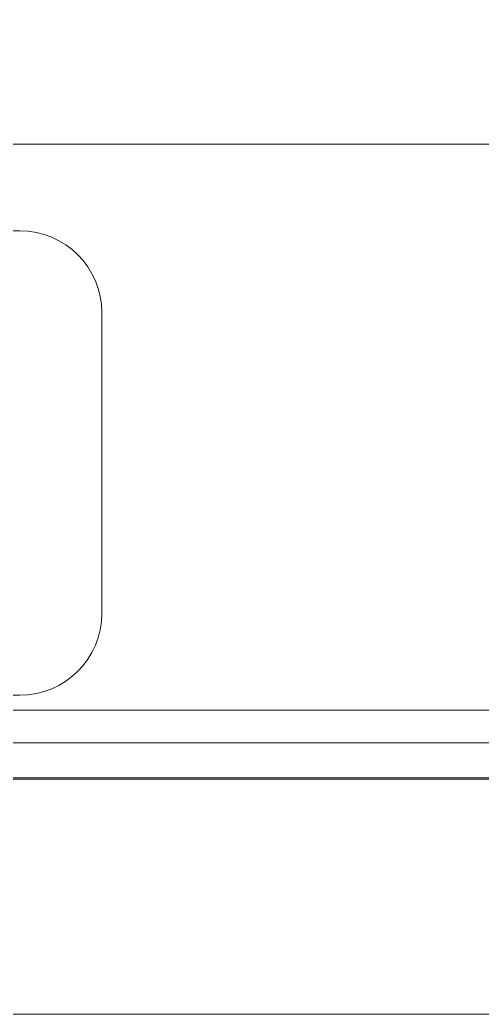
# Model space of a CAD drawing. Header units: metres. Extents: x 236 to 355, y 67 to 475.
# Drawn here: x 296.778 to 298.147, y 226.716 to 229.66 of the extents above; entities that cross this region are included whole.
import ezdxf

# ---------------------------------------------------------------- set-up
doc = ezdxf.new("R2010")
doc.units = ezdxf.units.M
doc.header["$LTSCALE"] = 0.007
doc.header["$MEASUREMENT"] = 0
doc.layers.add('6', color=6, linetype='Continuous')
doc.layers.add('DIM1', color=40, linetype='Continuous')
doc.layers.add('decoration', color=251, linetype='Continuous', lineweight=18)

msp = doc.modelspace()

# ---------------------------------------------------------------- linework, layer by layer
at = {"layer": '6', "lineweight": 5}
for p, q in [((278.7828, 229.2914), (318.987, 229.2914)), ((278.7828, 227.6156), (318.987, 227.6156)), ((278.6792, 227.5192), (319.0835, 227.5192)), ((278.5828, 227.4156), (319.187, 227.4156))]:
    msp.add_line(p, q, dxfattribs=at)
at = {"layer": 'decoration', "lineweight": 5, "ltscale": 0.5}
for p, q in [((293.2723, 229.0352), (296.778, 229.0352)), ((297.0205, 228.7927), (297.0205, 227.9023)), ((296.778, 227.6597), (293.2723, 227.6597))]:
    msp.add_line(p, q, dxfattribs=at)
for centre, radius, start, end in [((296.778, 228.7927), 0.2426, 0, 90), ((296.778, 227.9023), 0.2425, 270, 0)]:
    msp.add_arc(centre, radius, start, end, dxfattribs=at)
at = {"layer": 'DIM1', "lineweight": 5}
msp.add_line((277.887, 226.7156), (298.887, 226.7156), dxfattribs=at)
for points in [[(319.887, 256.4156), (298.887, 256.4156), (277.887, 256.4156), (277.887, 226.7156), (298.887, 226.7156), (319.887, 226.7156)], [(319.1912, 255.7199), (298.887, 255.7199), (278.5828, 255.7199), (278.5828, 227.4114), (298.887, 227.4114), (319.1912, 227.4114)]]:
    msp.add_lwpolyline(points, close=True, dxfattribs=at)

doc.saveas('drawing.dxf')
